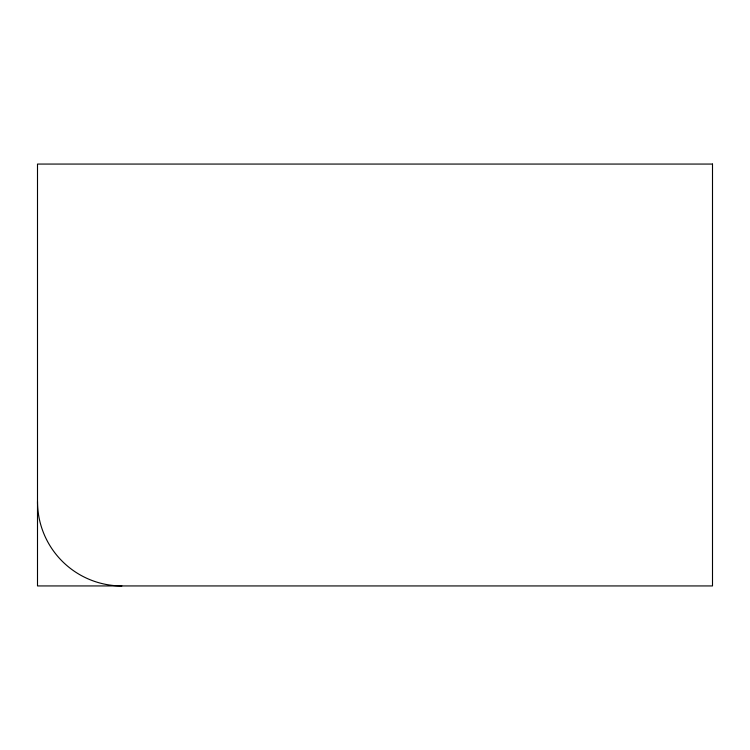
<?xml version="1.0" encoding="UTF-8"?>
<svg xmlns="http://www.w3.org/2000/svg" width="750" height="750" viewBox="0 0 750 750"><rect width="100%" height="100%" fill="white"/><g stroke="black" fill="none" stroke-linecap="round" stroke-linejoin="round"><path stroke-width="1.12" d="M121.875 585.938A84.375 84.375 0 0 1 37.5 501.562M712.5 164.062L37.5 164.062L37.5 585.938L712.5 585.938L712.5 164.062"/></g></svg>
